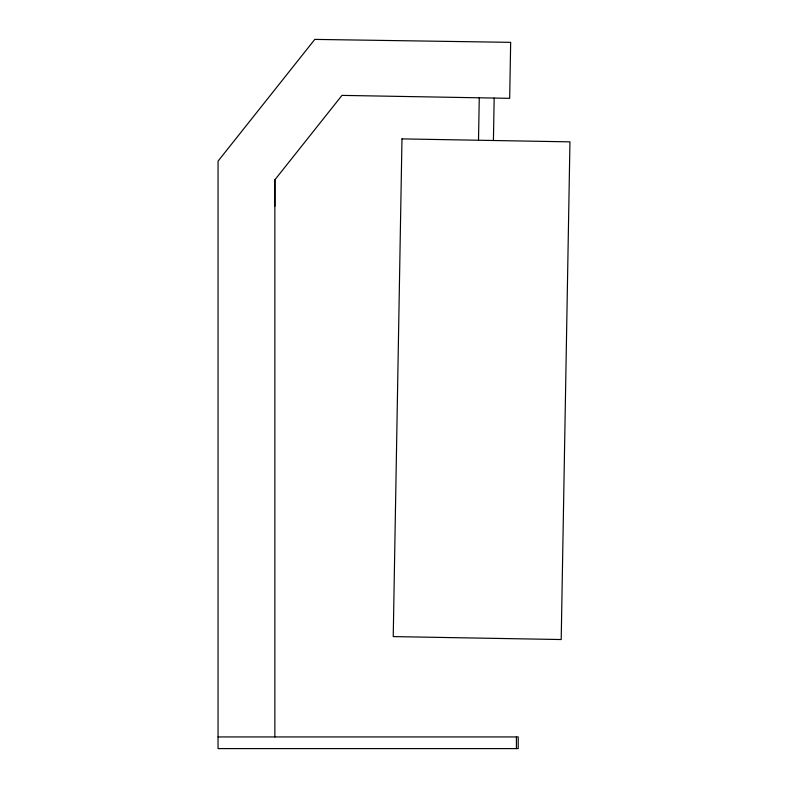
<?xml version="1.0" encoding="UTF-8"?>
<svg xmlns="http://www.w3.org/2000/svg" width="788" height="788" viewBox="0 0 788 788"><rect width="100%" height="100%" fill="white"/><g stroke="black" fill="none" stroke-linecap="round" stroke-linejoin="round"><path stroke-width="1.18" d="M478.513 140.244L479.262 97.801M493.416 140.5L494.165 98.057M274.854 736.938L274.854 179.851L341.982 95.387L509.678 98.333L510.663 42.345L314.796 39.4L218.049 161.136L218.049 748.6L518.209 748.6L518.209 736.938L218.049 736.938M274.845 179.871L274.854 206.279M516.416 736.938L516.416 748.6M401.978 138.895L393.232 636.596L561.204 639.541L569.951 141.85L401.978 138.895"/></g></svg>
